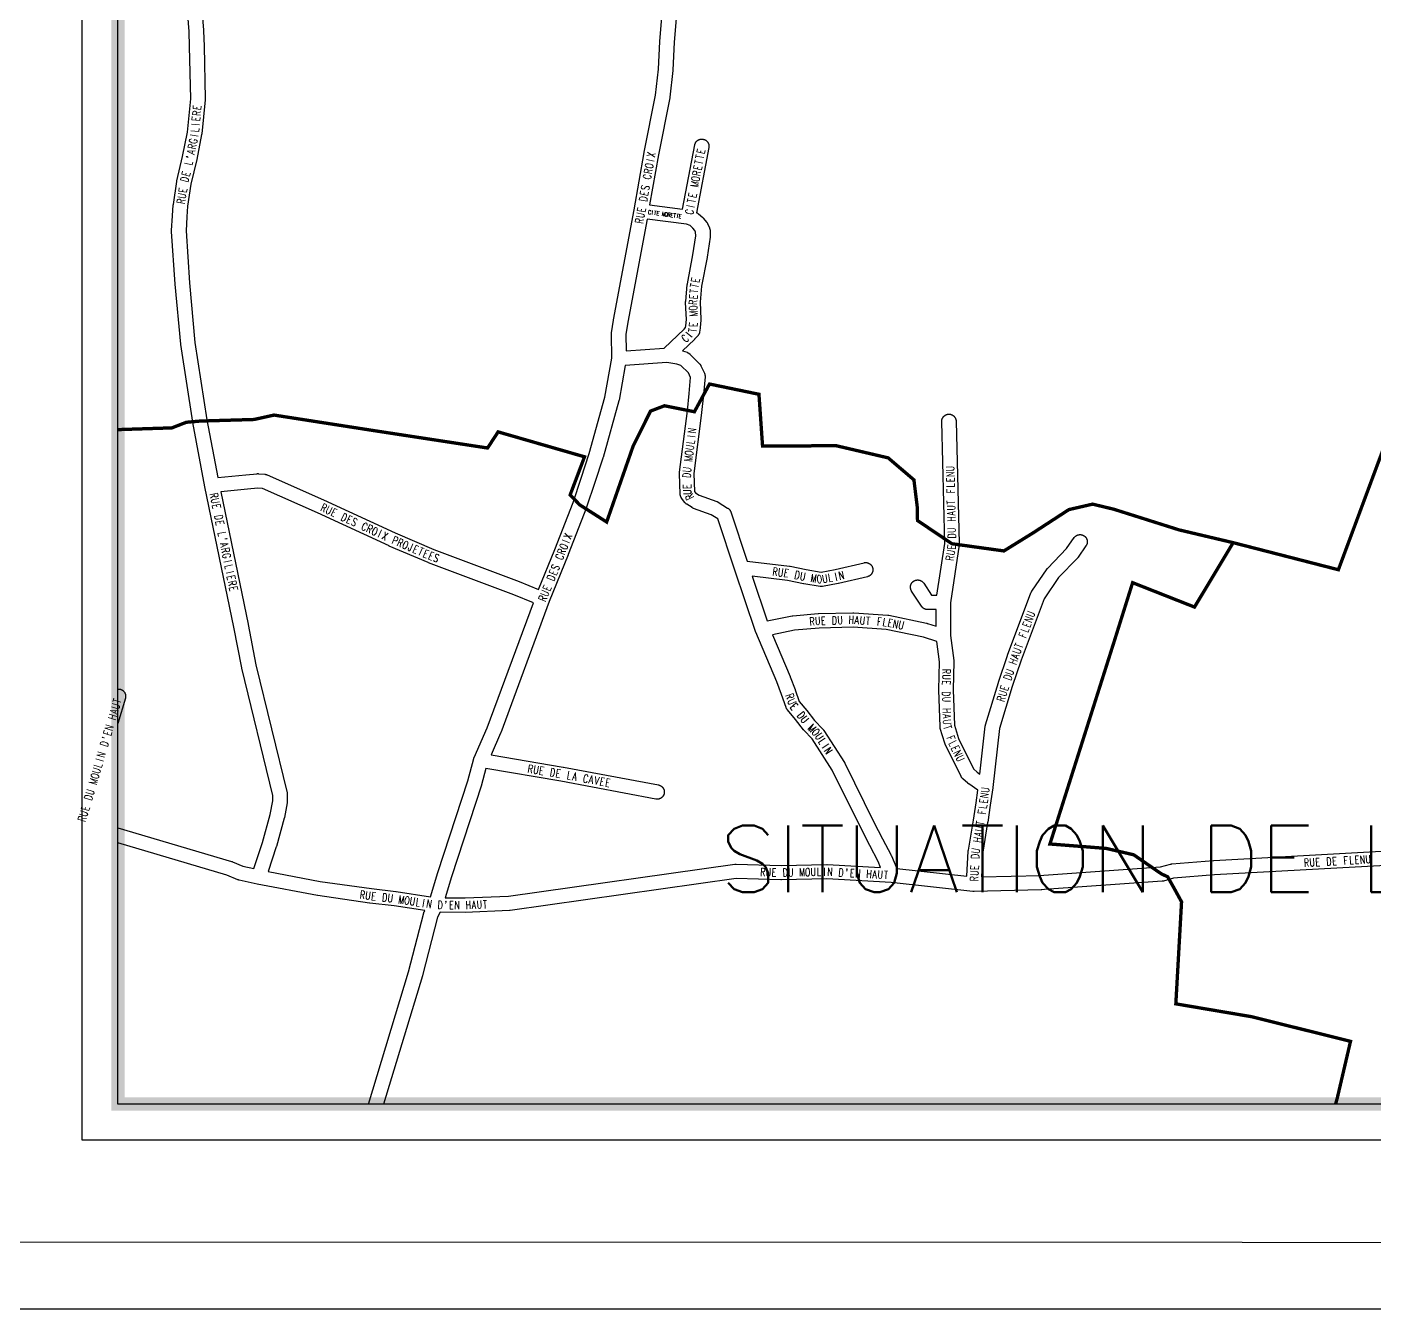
# Model space of a CAD drawing. Header units: millimetres. Extents: x 233857 to 235003, y 252930 to 253232.
# Drawn here: x 234586 to 234687, y 252930 to 253026.1 of the extents above; entities that cross this region are included whole.
import ezdxf
from ezdxf.enums import TextEntityAlignment as Align

# ---------------------------------------------------------------- set-up
doc = ezdxf.new("R2010")
doc.units = ezdxf.units.MM
doc.layers.get('0').update_dxf_attribs({"linetype": 'CONTINUOUS'})
doc.layers.add('1CARTOUCHE', color=7, linetype='CONTINUOUS')
doc.layers.add('IGN', color=253, linetype='CONTINUOUS')
doc.styles.add('BR11', font='ROMANS.shx', dxfattribs={"width": 0.7, "height": 6})
doc.styles.get("Standard").update_dxf_attribs({"font": 'romans.shx', "width": 0.85})

# ---------------------------------------------------------------- blocks, each defined once
blk = doc.blocks.new('*U43')
at = {"color": 0, "style": 'BR11', "width": 0.7}
for s, p in [('D', (117016.9, 125389.2)), ('E', (117021.1, 125389.4)), ('F', (117029.5, 125389.9)), ('L', (117033.7, 125390.1)), ('E', (117037.9, 125390.4)), ('N', (117042.1, 125390.6)), ('U', (117046.3, 125390.8)), ('R', (117000.1, 125388.3)), ('U', (117004.3, 125388.5)), ('E', (117008.5, 125388.7))]:
    blk.add_text(s, height=6, rotation=3.1749, dxfattribs=at).set_placement(p, align=Align.MIDDLE)
blk = doc.blocks.new('*U49')
at = {"color": 0, "style": 'BR11', "width": 0.7}
for s, rotation, p in [('R', 350.4889, (116418.2, 125458.6)), ('U', 350.4889, (116422.4, 125457.9)), ('E', 350.4889, (116426.5, 125457.2)), ('D', 350.4889, (116434.8, 125455.9)), ('E', 350.1495, (116439, 125455.2)), ('L', 349.3064, (116447.2, 125453.7)), ('A', 349.3064, (116451.3, 125452.9)), ('C', 349.3064, (116459.6, 125451.3)), ('A', 349.3064, (116463.7, 125450.6)), ('V', 349.3064, (116467.9, 125449.8)), ('E', 349.3064, (116472, 125449)), ('E', 349.3064, (116476.1, 125448.2))]:
    blk.add_text(s, height=6, rotation=rotation, dxfattribs=at).set_placement(p, align=Align.MIDDLE)
blk = doc.blocks.new('*U76')
at = {"color": 0, "style": 'BR11', "width": 0.7}
for s, p in [('C', (116507.5, 125876.1)), ('I', (116509.6, 125875.9)), ('T', (116511.7, 125875.6)), ('E', (116513.8, 125875.3)), ('M', (116518, 125874.8)), ('O', (116520, 125874.5)), ('R', (116522.1, 125874.2)), ('E', (116524.2, 125873.9)), ('T', (116526.3, 125873.7)), ('T', (116528.4, 125873.4)), ('E', (116530.4, 125873.1))]:
    blk.add_text(s, height=3, rotation=352.5068, dxfattribs=at).set_placement(p, align=Align.MIDDLE)
blk = doc.blocks.new('*U77')
at = {"color": 0, "style": 'BR11', "width": 0.7}
for s, rotation, p in [('E', 79.5853, (116541.9, 125825.2)), ('T', 84.6617, (116540.7, 125816.9)), ('T', 79.5853, (116541.1, 125821.1)), ('R', 84.9984, (116540, 125808.5)), ('E', 84.6617, (116540.4, 125812.7)), ('O', 92.9715, (116540.2, 125804.3)), ('M', 92.9715, (116540.4, 125800.1)), ('I', 50.9214, (116537.1, 125784.4)), ('T', 82.1762, (116539.7, 125787.6)), ('E', 85.3505, (116540.3, 125791.8)), ('C', 43.621, (116534.1, 125781.5))]:
    blk.add_text(s, height=6, rotation=rotation, dxfattribs=at).set_placement(p, align=Align.MIDDLE)
blk = doc.blocks.new('*U78')
at = {"color": 0, "style": 'BR11', "width": 0.7}
for s, p in [('T', (116545.2, 125917.7)), ('E', (116546, 125921.8)), ('E', (116543.6, 125909.5)), ('T', (116544.4, 125913.6)), ('M', (116541.3, 125897.1)), ('O', (116542, 125901.2)), ('R', (116542.8, 125905.3)), ('E', (116539.7, 125888.8)), ('C', (116537.4, 125876.4)), ('I', (116538.1, 125880.6)), ('T', (116538.9, 125884.7))]:
    blk.add_text(s, height=6, rotation=79.2829, dxfattribs=at).set_placement(p, align=Align.MIDDLE)
blk = doc.blocks.new('*U100')
at = {"color": 0, "style": 'BR11', "width": 0.7}
for s, p in [('R', (116180.9, 125663.7)), ('U', (116181.8, 125659.6)), ('E', (116182.7, 125655.5)), ('D', (116184.4, 125647.3)), ('E', (116185.2, 125643.2)), ('L', (116186.9, 125634.9)), ('A', (116188.6, 125626.7)), ('R', (116189.5, 125622.6)), ("'", (116187.8, 125630.8)), ('G', (116190.3, 125618.5)), ('I', (116191.2, 125614.4)), ('L', (116192, 125610.3)), ('I', (116192.9, 125606.1)), ('E', (116193.7, 125602)), ('R', (116194.6, 125597.9)), ('E', (116195.4, 125593.8))]:
    blk.add_text(s, height=6, rotation=281.6906, dxfattribs=at).set_placement(p, align=Align.MIDDLE)
blk = doc.blocks.new('*U101')
at = {"color": 0, "style": 'BR11', "width": 0.7}
for s, rotation, p in [('E', 84.3466, (116167.4, 125946.2)), ('R', 84.3466, (116167.8, 125950.4)), ('E', 84.3466, (116168.2, 125954.6)), ('L', 84.3466, (116166.6, 125937.8)), ('I', 84.3466, (116167, 125942)), ('G', 79.413, (116165.3, 125929.5)), ('I', 82.4322, (116166, 125933.7)), ("'", 78.0204, (116162.8, 125917.2)), ('A', 78.4846, (116163.6, 125921.3)), ('R', 78.9488, (116164.5, 125925.4)), ('L', 77.5562, (116161.8, 125913.1)), ('D', 76.1635, (116158.9, 125900.8)), ('E', 76.6278, (116159.9, 125904.9)), ('U', 81.6469, (116156.8, 125888.4)), ('E', 81.6469, (116157.5, 125892.6)), ('R', 81.6469, (116156.2, 125884.3))]:
    blk.add_text(s, height=6, rotation=rotation, dxfattribs=at).set_placement(p, align=Align.MIDDLE)
blk = doc.blocks.new('*U109')
at = {"color": 0, "style": 'BR11', "width": 0.7}
for s, rotation, p in [('R', 353.1372, (116601.6, 125606.5)), ('U', 353.1372, (116605.8, 125606)), ('E', 349.8698, (116610, 125605.5)), ('D', 348.7817, (116618.2, 125603.9)), ('U', 349.7959, (116622.3, 125603)), ('M', 351.8241, (116630.6, 125601.6)), ('O', 3.3835, (116634.8, 125601)), ('U', 10.0346, (116638.9, 125601.3)), ('L', 10.0346, (116643, 125602)), ('I', 12.756, (116647.2, 125602.7)), ('N', 12.756, (116651.3, 125603.7))]:
    blk.add_text(s, height=6, rotation=rotation, dxfattribs=at).set_placement(p, align=Align.MIDDLE)
blk = doc.blocks.new('*U110')
at = {"color": 0, "style": 'BR11', "width": 0.7}
for s, rotation, p in [('R', 289.2509, (116612.7, 125513.1)), ('U', 295.2018, (116614.1, 125509.1)), ('E', 310.1424, (116615.8, 125505.4)), ('D', 308.8363, (116621.2, 125498.9)), ('U', 308.1833, (116623.8, 125495.7)), ('M', 313.3461, (116629.2, 125489.2)), ('O', 308.469, (116632.1, 125486.2)), ('U', 302.8361, (116634.7, 125482.9)), ('L', 302.8361, (116637, 125479.4)), ('I', 302.8361, (116639.3, 125475.8)), ('N', 302.8361, (116641.5, 125472.3))]:
    blk.add_text(s, height=6, rotation=rotation, dxfattribs=at).set_placement(p, align=Align.MIDDLE)
blk = doc.blocks.new('*U111')
at = {"color": 0, "style": 'BR11', "width": 0.7}
for s, rotation, p in [('I', 82.6766, (116538.8, 125708)), ('N', 82.6766, (116539.3, 125712.2)), ('O', 82.6766, (116537.2, 125695.5)), ('U', 82.6766, (116537.7, 125699.7)), ('L', 82.6766, (116538.3, 125703.8)), ('M', 82.6766, (116536.7, 125691.3)), ('D', 86.2699, (116535.3, 125678.8)), ('U', 82.6766, (116535.6, 125683)), ('E', 92.3297, (116535.7, 125670.4)), ('U', 92.3297, (116535.8, 125666.2)), ('R', 114.9981, (116537.5, 125662.6))]:
    blk.add_text(s, height=6, rotation=rotation, dxfattribs=at).set_placement(p, align=Align.MIDDLE)
blk = doc.blocks.new('*U116')
at = {"color": 0, "style": 'BR11', "width": 0.7}
for s, rotation, p in [('U', 69.5833, (116793.3, 125574.7)), ('E', 69.5833, (116790.4, 125566.8)), ('N', 69.5833, (116791.8, 125570.7)), ('F', 69.5833, (116787.4, 125558.9)), ('L', 69.5833, (116788.9, 125562.9)), ('A', 69.5833, (116781.6, 125543.2)), ('U', 69.5833, (116783, 125547.1)), ('T', 69.5833, (116784.5, 125551)), ('U', 71.5181, (116777.5, 125531.2)), ('H', 70.9018, (116780.2, 125539.2)), ('D', 71.5181, (116776.2, 125527.3)), ('U', 72.9635, (116772.4, 125515.3)), ('E', 72.4616, (116773.6, 125519.3)), ('R', 72.9635, (116771.1, 125511.2))]:
    blk.add_text(s, height=6, rotation=rotation, dxfattribs=at).set_placement(p, align=Align.MIDDLE)
blk = doc.blocks.new('*U117')
at = {"color": 0, "style": 'BR11', "width": 0.7}
for s, rotation, p in [('R', 4.887, (116629.4, 125569.2)), ('U', 2.2765, (116633.6, 125569.6)), ('E', 1.6908, (116637.7, 125569.7)), ('D', 1.6908, (116646.1, 125570)), ('U', 1.6908, (116650.3, 125570.1)), ('H', 357.9515, (116658.7, 125570.4)), ('A', 355.8347, (116662.9, 125570.2)), ('U', 355.8347, (116667.1, 125569.9)), ('T', 355.8347, (116671.3, 125569.6)), ('F', 355.8347, (116679.7, 125569)), ('L', 351.6638, (116683.9, 125568.7)), ('E', 348.1606, (116688, 125568.1)), ('N', 348.1606, (116692.1, 125567.2)), ('U', 348.1606, (116696.2, 125566.4))]:
    blk.add_text(s, height=6, rotation=rotation, dxfattribs=at).set_placement(p, align=Align.MIDDLE)
blk = doc.blocks.new('*U118')
at = {"color": 0, "style": 'BR11', "width": 0.7}
for s, rotation, p in [('E', 268.8446, (116730, 125523.3)), ('R', 268.8446, (116730.1, 125531.7)), ('U', 268.8446, (116730.1, 125527.5)), ('D', 271.8376, (116730, 125514.9)), ('U', 271.8376, (116730.1, 125510.7)), ('H', 271.8376, (116730.4, 125502.3)), ('A', 271.8376, (116730.5, 125498.1)), ('U', 274.9089, (116730.6, 125493.9)), ('T', 287.0062, (116731, 125489.8)), ('F', 291.0201, (116733.4, 125481.7)), ('L', 296.0611, (116735, 125477.8)), ('E', 296.0611, (116736.8, 125474)), ('N', 296.0611, (116738.6, 125470.3)), ('U', 296.0611, (116740.5, 125466.5))]:
    blk.add_text(s, height=6, rotation=rotation, dxfattribs=at).set_placement(p, align=Align.MIDDLE)
blk = doc.blocks.new('*U119')
at = {"color": 0, "style": 'BR11', "width": 0.7}
for s, rotation, p in [('U', 91.4043, (116732.9, 125683.8)), ('N', 91.4043, (116733, 125679.6)), ('E', 91.4043, (116733.1, 125675.4)), ('L', 91.4043, (116733.2, 125671.2)), ('F', 91.4043, (116733.3, 125667)), ('T', 91.4043, (116733.5, 125658.6)), ('U', 91.4043, (116733.6, 125654.4)), ('A', 91.4043, (116733.7, 125650.2)), ('H', 91.4043, (116733.8, 125646)), ('U', 91.4043, (116734, 125637.6)), ('D', 91.4043, (116734.1, 125633.4)), ('E', 85.5825, (116733.9, 125625)), ('R', 81.5568, (116732.7, 125616.7)), ('U', 81.5568, (116733.3, 125620.9))]:
    blk.add_text(s, height=6, rotation=rotation, dxfattribs=at).set_placement(p, align=Align.MIDDLE)
blk = doc.blocks.new('*U120')
at = {"color": 0, "style": 'BR11', "width": 0.7}
for s, rotation, p in [('U', 81.6242, (116759.2, 125442.8)), ('E', 81.6242, (116758, 125434.5)), ('N', 81.6242, (116758.6, 125438.7)), ('F', 81.6818, (116756.8, 125426.2)), ('L', 81.6511, (116757.4, 125430.4)), ('U', 80.4028, (116754.8, 125413.7)), ('T', 81.2427, (116755.5, 125417.9)), ('H', 80.4028, (116753.4, 125405.5)), ('A', 80.4028, (116754.1, 125409.6)), ('D', 86.3335, (116751.7, 125393)), ('U', 80.4028, (116752, 125397.2)), ('U', 87.0843, (116751.1, 125380.4)), ('E', 87.0843, (116751.3, 125384.6)), ('R', 87.0843, (116750.9, 125376.2))]:
    blk.add_text(s, height=6, rotation=rotation, dxfattribs=at).set_placement(p, align=Align.MIDDLE)
blk = doc.blocks.new('*U121')
at = {"color": 0, "style": 'BR11', "width": 0.7}
for s, rotation, p in [('X', 79.4825, (116508.7, 125919.3)), ('R', 79.7215, (116506.5, 125906.9)), ('O', 79.602, (116507.2, 125911)), ('I', 79.4825, (116508, 125915.1)), ('C', 79.841, (116505.7, 125902.7)), ('D', 80.3191, (116502.8, 125886.2)), ('E', 80.1996, (116503.5, 125890.3)), ('S', 80.08, (116504.3, 125894.5)), ('E', 80.5581, (116501.4, 125877.9)), ('R', 79.3506, (116499.9, 125869.6)), ('U', 79.637, (116500.7, 125873.8))]:
    blk.add_text(s, height=6, rotation=rotation, dxfattribs=at).set_placement(p, align=Align.MIDDLE)
blk = doc.blocks.new('*U122')
at = {"color": 0, "style": 'BR11', "width": 0.7}
for s, rotation, p in [('X', 68.5172, (116446.2, 125633.2)), ('O', 68.4515, (116443.1, 125625.4)), ('I', 68.5172, (116444.6, 125629.3)), ('C', 68.3201, (116440, 125617.6)), ('R', 68.3858, (116441.5, 125621.5)), ('E', 68.1229, (116435.3, 125605.9)), ('S', 68.1886, (116436.9, 125609.8)), ('E', 67.9258, (116430.6, 125594.2)), ('D', 68.0572, (116433.7, 125602)), ('R', 67.7944, (116427.4, 125586.4)), ('U', 67.8601, (116429, 125590.3))]:
    blk.add_text(s, height=6, rotation=rotation, dxfattribs=at).set_placement(p, align=Align.MIDDLE)
blk = doc.blocks.new('*U135')
at = {"color": 0, "style": 'BR11', "width": 0.7}
for s, rotation, p in [('R', 358.2715, (116592.4, 125381.2)), ('U', 358.2715, (116596.6, 125381.1)), ('E', 358.2715, (116600.8, 125381)), ('D', 1.1755, (116609.2, 125380.9)), ('U', 1.1755, (116613.4, 125380.9)), ('M', 1.1755, (116621.8, 125381.1)), ('O', 1.1755, (116626, 125381.2)), ('U', 1.1755, (116630.2, 125381.3)), ('L', 1.1755, (116634.4, 125381.4)), ('I', 358.8165, (116638.6, 125381.5)), ('N', 356.8635, (116642.7, 125381.4)), ('D', 356.8635, (116651.1, 125380.9)), ("'", 356.8635, (116655.3, 125380.7)), ('E', 356.8635, (116659.5, 125380.4)), ('N', 356.8635, (116663.7, 125380.2)), ('H', 356.8635, (116672.1, 125379.8)), ('A', 356.8635, (116676.3, 125379.5)), ('U', 356.8635, (116680.5, 125379.3)), ('T', 356.8635, (116684.7, 125379.1))]:
    blk.add_text(s, height=6, rotation=rotation, dxfattribs=at).set_placement(p, align=Align.MIDDLE)
blk = doc.blocks.new('*U136')
at = {"color": 0, "style": 'BR11', "width": 0.7}
for s, rotation, p in [('R', 351.8925, (116292.2, 125364.2)), ('U', 352.7413, (116296.4, 125363.6)), ('E', 353.4549, (116300.6, 125363.1)), ('D', 353.4549, (116308.9, 125362.1)), ('U', 353.201, (116313.1, 125361.7)), ('M', 351.3537, (116321.4, 125360.5)), ('O', 351.3537, (116325.6, 125359.9)), ('U', 351.3537, (116329.7, 125359.3)), ('L', 351.3537, (116333.9, 125358.6)), ('I', 351.3537, (116338, 125358)), ('N', 351.3537, (116342.2, 125357.4)), ('D', 359.3117, (116350.5, 125356.6)), ("'", 359.3117, (116354.7, 125356.5)), ('E', 359.3117, (116358.9, 125356.5)), ('N', 359.3117, (116363.1, 125356.4)), ('H', 2.2052, (116371.5, 125356.5)), ('A', 2.2052, (116375.7, 125356.6)), ('U', 2.2052, (116379.9, 125356.8)), ('T', 2.2052, (116384.1, 125356.9))]:
    blk.add_text(s, height=6, rotation=rotation, dxfattribs=at).set_placement(p, align=Align.MIDDLE)
blk = doc.blocks.new('*U137')
at = {"color": 0, "style": 'BR11', "width": 0.7}
for s, rotation, p in [('U', 73.5125, (116107.1, 125505.6)), ('T', 73.5125, (116108.2, 125509.6)), ('H', 73.5125, (116104.7, 125497.6)), ('A', 73.5125, (116105.9, 125501.6)), ('E', 73.5125, (116101.1, 125485.5)), ('N', 73.5125, (116102.3, 125489.5)), ('D', 73.5125, (116098.7, 125477.4)), ("'", 73.5125, (116099.9, 125481.5)), ('I', 73.5125, (116095.1, 125465.3)), ('N', 73.5125, (116096.3, 125469.4)), ('O', 73.5125, (116091.6, 125453.3)), ('U', 73.5125, (116092.7, 125457.3)), ('L', 73.5125, (116093.9, 125461.3)), ('U', 73.5125, (116088, 125441.2)), ('M', 73.5125, (116090.4, 125449.2)), ('D', 73.4884, (116086.8, 125437.2)), ('R', 73.477, (116082, 125421.1)), ('U', 73.477, (116083.2, 125425.1)), ('E', 73.477, (116084.4, 125429.1))]:
    blk.add_text(s, height=6, rotation=rotation, dxfattribs=at).set_placement(p, align=Align.MIDDLE)
blk = doc.blocks.new('*U162')
at = {"color": 0, "style": 'BR11', "width": 0.7}
for s, rotation, p in [('R', 335.3079, (116263.2, 125654.4)), ('U', 335.3079, (116267, 125652.6)), ('E', 335.3079, (116270.8, 125650.9)), ('D', 335.3079, (116278.5, 125647.3)), ('E', 335.3079, (116282.3, 125645.6)), ('S', 335.3079, (116286.1, 125643.8)), ('C', 335.3079, (116293.7, 125640.3)), ('R', 335.3079, (116297.6, 125638.6)), ('O', 335.3079, (116301.4, 125636.8)), ('I', 335.3079, (116305.2, 125635.1)), ('X', 335.3079, (116309, 125633.3)), ('P', 336.7736, (116316.7, 125629.9)), ('R', 336.7736, (116320.5, 125628.2)), ('O', 336.7736, (116324.4, 125626.5)), ('J', 336.7736, (116328.2, 125624.9)), ('E', 336.7736, (116332.1, 125623.2)), ('T', 336.7736, (116336, 125621.6)), ('E', 336.7995, (116339.8, 125619.9)), ('E', 339.3492, (116343.7, 125618.3)), ('S', 339.3492, (116347.6, 125616.8))]:
    blk.add_text(s, height=6, rotation=rotation, dxfattribs=at).set_placement(p, align=Align.MIDDLE)

msp = doc.modelspace()

# ---------------------------------------------------------------- linework, layer by layer
at = {"layer": '1CARTOUCHE'}
for points in [[(233857.38, 253226.96), (235003.07, 253226.96), (235003.07, 252929.96), (233857.38, 252929.96)], [(234792.81, 253221.41), (233867.08, 253221.41), (233867.08, 252935.16), (234792.81, 252934.96)], [(234590.1, 252942.64), (234783.09, 252942.64), (234783.09, 253204.89), (234590.1, 253204.89)]]:
    msp.add_lwpolyline(points, close=True, dxfattribs=at)
at = {"layer": '1CARTOUCHE', "const_width": 1}
msp.add_lwpolyline([(234592.8, 252945.33), (234780.4, 252945.33), (234780.4, 253202.2), (234592.8, 253202.2)], close=True, dxfattribs=at)
at = {"layer": 'IGN', "linetype": 'Continuous'}
msp.add_lwpolyline([(234592.8, 253202.2), (234780.4, 253202.2), (234780.4, 252945.33), (234592.8, 252945.33), (234592.8, 253202.2)], dxfattribs=at)
msp.add_lwpolyline([(234592.8, 253202.2), (234780.4, 253202.2), (234780.4, 252945.33), (234592.8, 252945.33), (234592.8, 253202.2)], dxfattribs=at)
at = {"layer": 'IGN'}
for points in [[(234592.8, 252966.05), (234601.32, 252963.53), (234601.34, 252963.53), (234601.35, 252963.52), (234601.37, 252963.52), (234601.38, 252963.51), (234602.16, 252963.17), (234602.99, 252962.99), (234603.64, 252964.95), (234604.22, 252967.04), (234604.42, 252968.08), (234604.42, 252968.47), (234602.1, 252978.03), (234602.1, 252978.04), (234602.1, 252978.05), (234601.5, 252981.1), (234599.33, 252991.62), (234599.33, 252991.63), (234598.42, 252996.46), (234598.42, 252996.48), (234597.51, 253002.31), (234597.51, 253002.32), (234597.51, 253002.34), (234597.1, 253006.83), (234597.1, 253006.84), (234596.83, 253010.79), (234596.83, 253010.8), (234596.83, 253010.82), (234596.83, 253010.84), (234596.83, 253010.86), (234596.9, 253011.95), (234596.9, 253011.96), (234596.95, 253012.77), (234596.96, 253012.78), (234596.96, 253012.8), (234596.96, 253012.81), (234597.21, 253014.52), (234597.21, 253014.54), (234597.22, 253014.55), (234597.22, 253014.57), (234597.65, 253016.41), (234598.02, 253018.23), (234598.26, 253020.73), (234598.18, 253024.66), (234598.14, 253025.79), (234597.96, 253027.95)], [(234599.04, 253028.05), (234599.21, 253025.87), (234599.21, 253025.86), (234599.22, 253025.84), (234599.26, 253024.69), (234599.26, 253024.68), (234599.34, 253020.72), (234599.34, 253020.7), (234599.34, 253020.69), (234599.34, 253020.67), (234599.34, 253020.66), (234599.09, 253018.1), (234599.09, 253018.08), (234599.08, 253018.06), (234599.08, 253018.05), (234598.71, 253016.19), (234598.71, 253016.18), (234598.71, 253016.17), (234598.28, 253014.34), (234598.03, 253012.67), (234597.98, 253011.88), (234597.91, 253010.82), (234598.18, 253006.93), (234598.58, 253002.46), (234599.48, 252996.65), (234600.3, 252992.32)], [(234600.3, 252992.32), (234602.4, 252992.53), (234603.23, 252992.61), (234603.24, 252992.62), (234603.26, 252992.62), (234603.28, 252992.62), (234603.3, 252992.62), (234603.31, 252992.62), (234603.33, 252992.61), (234603.82, 252992.57), (234603.84, 252992.57), (234603.85, 252992.57), (234603.87, 252992.56), (234603.89, 252992.56), (234603.9, 252992.56), (234603.92, 252992.55), (234603.94, 252992.55), (234603.96, 252992.54), (234603.97, 252992.53), (234603.99, 252992.53), (234608.22, 252990.65), (234608.22, 252990.65), (234613.59, 252988.18), (234616.48, 252986.94), (234622.88, 252984.53), (234622.9, 252984.52), (234624.35, 252983.93), (234625.56, 252986.94), (234626.93, 252990.46), (234627.54, 252992.29), (234628.14, 252994.12), (234629.32, 252998.35), (234629.84, 253001.29), (234629.81, 253003.08), (234629.81, 253003.1), (234629.81, 253003.11), (234629.81, 253003.13), (234629.81, 253003.15), (234629.82, 253003.17), (234629.96, 253004.13), (234629.96, 253004.14), (234629.96, 253004.15), (234631.51, 253012.41), (234632.27, 253016.71), (234632.27, 253016.73), (234633.12, 253021), (234633.34, 253022.95), (234633.44, 253025.03), (234633.44, 253025.05), (234633.6, 253027.12)], [(234634.68, 253027.06), (234634.51, 253024.97), (234634.42, 253022.88), (234634.41, 253022.86), (234634.41, 253022.85), (234634.19, 253020.85), (234634.19, 253020.84), (234634.19, 253020.82), (234634.18, 253020.81), (234633.33, 253016.52), (234632.67, 253012.77), (234635.14, 253012.45), (234636.05, 253017.27), (234636.05, 253017.29), (234636.06, 253017.31), (234636.06, 253017.32), (234636.07, 253017.34), (234636.08, 253017.36), (234636.08, 253017.38), (234636.09, 253017.39), (234636.1, 253017.41), (234636.11, 253017.43), (234636.11, 253017.44), (234636.12, 253017.46), (234636.13, 253017.47), (234636.14, 253017.49), (234636.16, 253017.5), (234636.17, 253017.52), (234636.18, 253017.53), (234636.19, 253017.55), (234636.21, 253017.56), (234636.22, 253017.57), (234636.23, 253017.58), (234636.25, 253017.6), (234636.26, 253017.61), (234636.28, 253017.62), (234636.29, 253017.63), (234636.31, 253017.64), (234636.32, 253017.65), (234636.34, 253017.65), (234636.36, 253017.66), (234636.37, 253017.67), (234636.39, 253017.68), (234636.41, 253017.68), (234636.43, 253017.69), (234636.44, 253017.69), (234636.46, 253017.7), (234636.48, 253017.7), (234636.5, 253017.7), (234636.52, 253017.71), (234636.53, 253017.71), (234636.55, 253017.71), (234636.57, 253017.71), (234636.59, 253017.71), (234636.61, 253017.71), (234636.63, 253017.71), (234636.64, 253017.71), (234636.66, 253017.7), (234636.68, 253017.7), (234636.7, 253017.7), (234636.72, 253017.69), (234636.74, 253017.69), (234636.75, 253017.68), (234636.77, 253017.68), (234636.79, 253017.67), (234636.8, 253017.66), (234636.82, 253017.65), (234636.84, 253017.65), (234636.85, 253017.64), (234636.87, 253017.63), (234636.88, 253017.62), (234636.9, 253017.61), (234636.91, 253017.6), (234636.93, 253017.58), (234636.94, 253017.57), (234636.96, 253017.56), (234636.97, 253017.55), (234636.98, 253017.53), (234636.99, 253017.52), (234637.01, 253017.5), (234637.02, 253017.49), (234637.03, 253017.47), (234637.04, 253017.46), (234637.05, 253017.44), (234637.06, 253017.43), (234637.06, 253017.41), (234637.07, 253017.39), (234637.08, 253017.38), (234637.09, 253017.36), (234637.09, 253017.34), (234637.1, 253017.33), (234637.1, 253017.31), (234637.11, 253017.29), (234637.11, 253017.27), (234637.11, 253017.25), (234637.12, 253017.24), (234637.12, 253017.22), (234637.12, 253017.2), (234637.12, 253017.18), (234637.12, 253017.16), (234637.12, 253017.14), (234637.12, 253017.13), (234637.12, 253017.11), (234637.11, 253017.09), (234637.11, 253017.07), (234636.19, 253012.19), (234636.2, 253012.18), (234636.22, 253012.18), (234636.23, 253012.17), (234636.25, 253012.16), (234636.26, 253012.15), (234636.28, 253012.14), (234636.29, 253012.13), (234636.3, 253012.12), (234636.32, 253012.11), (234636.33, 253012.1), (234636.65, 253011.83), (234636.66, 253011.82), (234636.68, 253011.81), (234636.69, 253011.8), (234636.7, 253011.78), (234636.71, 253011.77), (234636.72, 253011.76), (234636.94, 253011.49), (234636.95, 253011.48), (234636.96, 253011.46), (234636.97, 253011.45), (234636.98, 253011.43), (234636.99, 253011.41), (234637, 253011.4), (234637.01, 253011.38), (234637.02, 253011.37), (234637.15, 253011.06), (234637.16, 253011.04), (234637.17, 253011.02), (234637.17, 253011.01), (234637.18, 253010.99), (234637.18, 253010.97), (234637.19, 253010.95), (234637.19, 253010.94), (234637.19, 253010.92), (234637.2, 253010.9), (234637.2, 253010.88), (234637.2, 253010.86), (234637.21, 253010.45), (234637.22, 253010.44), (234637.22, 253010.42), (234637.21, 253010.4), (234637.21, 253010.38), (234637.21, 253010.37), (234637.21, 253010.35), (234636.98, 253008.86), (234636.98, 253008.85), (234636.98, 253008.84), (234636.57, 253006.67), (234636.45, 253005.47), (234636.52, 253004.2), (234636.52, 253004.19), (234636.52, 253004.17), (234636.52, 253004.15), (234636.52, 253004.14), (234636.52, 253004.12), (234636.47, 253003.58), (234636.47, 253003.56), (234636.46, 253003.55), (234636.46, 253003.54), (234636.41, 253003.23), (234636.41, 253003.21), (234636.4, 253003.2), (234636.4, 253003.18), (234636.4, 253003.16), (234636.39, 253003.14), (234636.38, 253003.13), (234636.38, 253003.11), (234636.37, 253003.09), (234636.36, 253003.08), (234636.35, 253003.06), (234636.34, 253003.04), (234636.33, 253003.03), (234636.32, 253003.01), (234636.31, 253003), (234636.3, 253002.98), (234636.29, 253002.97), (234636.28, 253002.95), (234636.06, 253002.72), (234636.04, 253002.7), (234636.03, 253002.69), (234635.13, 253001.83), (234635.48, 253001.72), (234635.49, 253001.71), (234635.51, 253001.71), (234635.53, 253001.7), (234635.54, 253001.69), (234635.56, 253001.68), (234635.58, 253001.67), (234635.59, 253001.66), (234635.61, 253001.65), (234635.62, 253001.64), (234635.64, 253001.63), (234635.65, 253001.62), (234635.67, 253001.61), (234635.68, 253001.6), (234635.69, 253001.58), (234636.42, 253000.86), (234636.43, 253000.85), (234636.44, 253000.83), (234636.45, 253000.82), (234636.46, 253000.81), (234636.47, 253000.79), (234636.48, 253000.78), (234636.49, 253000.77), (234636.5, 253000.75), (234636.51, 253000.74), (234636.52, 253000.72), (234636.52, 253000.71), (234636.78, 253000.15), (234636.78, 253000.14), (234636.79, 253000.12), (234636.8, 253000.1), (234636.8, 253000.09), (234636.81, 253000.07), (234636.81, 253000.05), (234636.82, 253000.04), (234636.82, 253000.02), (234636.82, 253000), (234636.82, 252999.99), (234636.83, 252999.97), (234636.83, 252999.95), (234636.83, 252999.93), (234636.83, 252999.92), (234636.83, 252999.9), (234636.83, 252999.88), (234636.71, 252998.55), (234636.71, 252998.54), (234636.57, 252997.2), (234636.57, 252997.19), (234635.98, 252992.63), (234636.04, 252991.28), (234636.11, 252991.18), (234636.38, 252991.01), (234637.7, 252990.54), (234637.71, 252990.53), (234637.73, 252990.53), (234637.75, 252990.52), (234637.76, 252990.51), (234637.77, 252990.51), (234637.79, 252990.5), (234637.8, 252990.49), (234638.52, 252990.04), (234638.54, 252990.03), (234638.55, 252990.02), (234638.57, 252990.01), (234638.58, 252990), (234638.6, 252989.99), (234638.61, 252989.98), (234638.62, 252989.97), (234638.63, 252989.95), (234638.65, 252989.94), (234638.66, 252989.93), (234638.67, 252989.91), (234638.68, 252989.9), (234638.69, 252989.88), (234638.7, 252989.87), (234638.71, 252989.85), (234638.72, 252989.84), (234638.72, 252989.82), (234638.73, 252989.8), (234638.74, 252989.79), (234638.75, 252989.77), (234638.75, 252989.75), (234639.98, 252986.06), (234643.17, 252985.68), (234643.19, 252985.67), (234643.2, 252985.67), (234643.22, 252985.67), (234644.42, 252985.42), (234645.54, 252985.24), (234646.59, 252985.43), (234648.75, 252985.94), (234648.77, 252985.94), (234648.79, 252985.95), (234648.8, 252985.95), (234648.82, 252985.95), (234648.84, 252985.95), (234648.86, 252985.95), (234648.88, 252985.95), (234648.9, 252985.95), (234648.91, 252985.95), (234648.93, 252985.95), (234648.95, 252985.95), (234648.97, 252985.95), (234648.99, 252985.94), (234649, 252985.94), (234649.02, 252985.93), (234649.04, 252985.93), (234649.06, 252985.92), (234649.07, 252985.91), (234649.09, 252985.91), (234649.11, 252985.9), (234649.12, 252985.89), (234649.14, 252985.88), (234649.16, 252985.87), (234649.17, 252985.86), (234649.19, 252985.85), (234649.2, 252985.84), (234649.22, 252985.83), (234649.23, 252985.82), (234649.24, 252985.81), (234649.26, 252985.79), (234649.27, 252985.78), (234649.28, 252985.77), (234649.29, 252985.75), (234649.31, 252985.74), (234649.32, 252985.72), (234649.33, 252985.71), (234649.34, 252985.69), (234649.35, 252985.67), (234649.35, 252985.66), (234649.36, 252985.64), (234649.37, 252985.63), (234649.38, 252985.61), (234649.38, 252985.59), (234649.39, 252985.57), (234649.39, 252985.56), (234649.4, 252985.54), (234649.4, 252985.52), (234649.41, 252985.5), (234649.41, 252985.48), (234649.41, 252985.47), (234649.41, 252985.45), (234649.41, 252985.43), (234649.41, 252985.41), (234649.41, 252985.39), (234649.41, 252985.37), (234649.41, 252985.35), (234649.41, 252985.34), (234649.4, 252985.32), (234649.4, 252985.3), (234649.4, 252985.28), (234649.39, 252985.26), (234649.39, 252985.25), (234649.38, 252985.23), (234649.37, 252985.21), (234649.37, 252985.2), (234649.36, 252985.18), (234649.35, 252985.16), (234649.34, 252985.15), (234649.33, 252985.13), (234649.32, 252985.11), (234649.31, 252985.1), (234649.3, 252985.08), (234649.29, 252985.07), (234649.28, 252985.06), (234649.27, 252985.04), (234649.25, 252985.03), (234649.24, 252985.02), (234649.23, 252985), (234649.21, 252984.99), (234649.2, 252984.98), (234649.18, 252984.97), (234649.17, 252984.96), (234649.15, 252984.95), (234649.13, 252984.94), (234649.12, 252984.93), (234649.1, 252984.92), (234649.08, 252984.92), (234649.07, 252984.91), (234649.05, 252984.9), (234649.03, 252984.9), (234649.02, 252984.89), (234649, 252984.89), (234646.83, 252984.37), (234646.81, 252984.37), (234646.8, 252984.37), (234645.64, 252984.16), (234645.63, 252984.16), (234645.61, 252984.16), (234645.59, 252984.16), (234645.57, 252984.16), (234645.56, 252984.16), (234645.54, 252984.16), (234645.52, 252984.16), (234645.5, 252984.16), (234645.48, 252984.16), (234645.47, 252984.16), (234644.24, 252984.35), (234644.23, 252984.35), (234644.21, 252984.36), (234643.02, 252984.61), (234640.36, 252984.93), (234641.48, 252981.57), (234643.35, 252981.95), (234643.36, 252981.95), (234643.38, 252981.95), (234643.39, 252981.95), (234643.41, 252981.95), (234645.3, 252982.12), (234645.32, 252982.12), (234645.33, 252982.12), (234647.92, 252982.19), (234647.94, 252982.19), (234647.96, 252982.19), (234647.98, 252982.19), (234650.53, 252982.01), (234650.55, 252982.01), (234650.57, 252982), (234650.59, 252982), (234650.6, 252982), (234653.44, 252981.4), (234653.46, 252981.4), (234653.48, 252981.39), (234653.5, 252981.39), (234654.15, 252981.18), (234654.15, 252982.43), (234653.5, 252982.43), (234653.48, 252982.43), (234653.46, 252982.43), (234653.45, 252982.43), (234653.43, 252982.44), (234653.41, 252982.44), (234653.39, 252982.44), (234653.37, 252982.45), (234653.36, 252982.45), (234653.34, 252982.46), (234653.32, 252982.46), (234653.3, 252982.47), (234653.29, 252982.48), (234653.27, 252982.48), (234653.25, 252982.49), (234653.24, 252982.5), (234653.22, 252982.51), (234653.21, 252982.52), (234653.19, 252982.53), (234653.18, 252982.54), (234653.16, 252982.55), (234653.15, 252982.57), (234653.13, 252982.58), (234653.12, 252982.59), (234653.11, 252982.61), (234653.1, 252982.62), (234653.08, 252982.63), (234653.07, 252982.65), (234653.06, 252982.66), (234653.05, 252982.68), (234652.32, 252983.81), (234652.31, 252983.83), (234652.3, 252983.85), (234652.29, 252983.86), (234652.28, 252983.88), (234652.27, 252983.9), (234652.27, 252983.91), (234652.26, 252983.93), (234652.26, 252983.95), (234652.25, 252983.97), (234652.25, 252983.98), (234652.24, 252984), (234652.24, 252984.02), (234652.24, 252984.04), (234652.23, 252984.06), (234652.23, 252984.07), (234652.23, 252984.09), (234652.23, 252984.11), (234652.23, 252984.13), (234652.23, 252984.15), (234652.23, 252984.17), (234652.24, 252984.18), (234652.24, 252984.2), (234652.24, 252984.22), (234652.25, 252984.24), (234652.25, 252984.26), (234652.26, 252984.27), (234652.26, 252984.29), (234652.27, 252984.31), (234652.28, 252984.33), (234652.29, 252984.34), (234652.29, 252984.36), (234652.3, 252984.38), (234652.31, 252984.39), (234652.32, 252984.41), (234652.33, 252984.42), (234652.34, 252984.44), (234652.36, 252984.45), (234652.37, 252984.47), (234652.38, 252984.48), (234652.39, 252984.49), (234652.41, 252984.5), (234652.42, 252984.52), (234652.43, 252984.53), (234652.45, 252984.54), (234652.46, 252984.55), (234652.48, 252984.56), (234652.49, 252984.57), (234652.51, 252984.58), (234652.53, 252984.59), (234652.54, 252984.6), (234652.56, 252984.6), (234652.58, 252984.61), (234652.59, 252984.62), (234652.61, 252984.62), (234652.63, 252984.63), (234652.65, 252984.63), (234652.67, 252984.64), (234652.68, 252984.64), (234652.7, 252984.64), (234652.72, 252984.64), (234652.74, 252984.65), (234652.76, 252984.65), (234652.78, 252984.65), (234652.79, 252984.65), (234652.81, 252984.65), (234652.83, 252984.64), (234652.85, 252984.64), (234652.87, 252984.64), (234652.89, 252984.64), (234652.9, 252984.63), (234652.92, 252984.63), (234652.94, 252984.62), (234652.96, 252984.61), (234652.97, 252984.61), (234652.99, 252984.6), (234653.01, 252984.59), (234653.02, 252984.58), (234653.04, 252984.58), (234653.06, 252984.57), (234653.07, 252984.56), (234653.09, 252984.55), (234653.1, 252984.54), (234653.12, 252984.52), (234653.13, 252984.51), (234653.14, 252984.5), (234653.16, 252984.49), (234653.17, 252984.47), (234653.18, 252984.46), (234653.19, 252984.45), (234653.2, 252984.43), (234653.21, 252984.42), (234653.23, 252984.4), (234653.8, 252983.51), (234654.22, 252983.5), (234654.8, 252987.39), (234654.58, 252996.53), (234654.58, 252996.54), (234654.58, 252996.56), (234654.58, 252996.58), (234654.58, 252996.6), (234654.58, 252996.62), (234654.59, 252996.64), (234654.59, 252996.65), (234654.59, 252996.67), (234654.6, 252996.69), (234654.6, 252996.71), (234654.61, 252996.72), (234654.62, 252996.74), (234654.62, 252996.76), (234654.63, 252996.78), (234654.64, 252996.79), (234654.65, 252996.81), (234654.66, 252996.82), (234654.67, 252996.84), (234654.68, 252996.85), (234654.69, 252996.87), (234654.7, 252996.88), (234654.71, 252996.9), (234654.73, 252996.91), (234654.74, 252996.92), (234654.75, 252996.94), (234654.77, 252996.95), (234654.78, 252996.96), (234654.8, 252996.97), (234654.81, 252996.98), (234654.83, 252996.99), (234654.84, 252997), (234654.86, 252997.01), (234654.87, 252997.02), (234654.89, 252997.03), (234654.91, 252997.04), (234654.92, 252997.04), (234654.94, 252997.05), (234654.96, 252997.05), (234654.98, 252997.06), (234654.99, 252997.06), (234655.01, 252997.07), (234655.03, 252997.07), (234655.05, 252997.07), (234655.07, 252997.08), (234655.09, 252997.08), (234655.1, 252997.08), (234655.12, 252997.08), (234655.14, 252997.08), (234655.16, 252997.08), (234655.18, 252997.08), (234655.2, 252997.07), (234655.21, 252997.07), (234655.23, 252997.07), (234655.25, 252997.06), (234655.27, 252997.06), (234655.29, 252997.05), (234655.3, 252997.05), (234655.32, 252997.04), (234655.34, 252997.03), (234655.35, 252997.02), (234655.37, 252997.02), (234655.39, 252997.01), (234655.4, 252997), (234655.42, 252996.99), (234655.43, 252996.98), (234655.45, 252996.97), (234655.46, 252996.95), (234655.48, 252996.94), (234655.49, 252996.93), (234655.5, 252996.92), (234655.52, 252996.9), (234655.53, 252996.89), (234655.54, 252996.88), (234655.55, 252996.86), (234655.56, 252996.85), (234655.57, 252996.83), (234655.58, 252996.81), (234655.59, 252996.8), (234655.6, 252996.78), (234655.61, 252996.77), (234655.62, 252996.75), (234655.62, 252996.73), (234655.63, 252996.71), (234655.63, 252996.7), (234655.64, 252996.68), (234655.64, 252996.66), (234655.65, 252996.64), (234655.65, 252996.63), (234655.65, 252996.61), (234655.66, 252996.59), (234655.66, 252996.57), (234655.66, 252996.55), (234655.88, 252987.37), (234655.88, 252987.36), (234655.88, 252987.34), (234655.88, 252987.33), (234655.88, 252987.31), (234655.88, 252987.3), (234655.88, 252987.28), (234655.23, 252982.92), (234655.23, 252980.48), (234655.48, 252978.6), (234655.48, 252978.58), (234655.48, 252978.57), (234655.48, 252978.55), (234655.48, 252978.53), (234655.48, 252978.52), (234655.44, 252976.4), (234655.53, 252973.76), (234655.83, 252972.76), (234656.95, 252970.47), (234657.23, 252970.22), (234657.44, 252970.08), (234657.84, 252973.68), (234657.84, 252973.7), (234657.85, 252973.71), (234657.85, 252973.73), (234657.85, 252973.74), (234657.86, 252973.76), (234657.86, 252973.78), (234658.84, 252976.96), (234658.84, 252976.97), (234659.51, 252978.98), (234659.52, 252978.99), (234661.26, 252983.68), (234661.27, 252983.7), (234661.28, 252983.71), (234661.28, 252983.73), (234661.29, 252983.74), (234661.3, 252983.76), (234661.31, 252983.77), (234661.31, 252983.78), (234661.32, 252983.8), (234662.47, 252985.47), (234662.48, 252985.48), (234662.49, 252985.5), (234662.5, 252985.51), (234662.51, 252985.53), (234662.53, 252985.54), (234663.94, 252987), (234664.51, 252987.82), (234664.52, 252987.83), (234664.53, 252987.85), (234664.54, 252987.86), (234664.55, 252987.87), (234664.56, 252987.89), (234664.58, 252987.9), (234664.59, 252987.91), (234664.61, 252987.92), (234664.62, 252987.94), (234664.63, 252987.95), (234664.65, 252987.96), (234664.67, 252987.97), (234664.68, 252987.98), (234664.7, 252987.99), (234664.71, 252987.99), (234664.73, 252988), (234664.75, 252988.01), (234664.76, 252988.02), (234664.78, 252988.02), (234664.8, 252988.03), (234664.82, 252988.03), (234664.84, 252988.04), (234664.85, 252988.04), (234664.87, 252988.04), (234664.89, 252988.05), (234664.91, 252988.05), (234664.93, 252988.05), (234664.94, 252988.05), (234664.96, 252988.05), (234664.98, 252988.05), (234665, 252988.05), (234665.02, 252988.04), (234665.04, 252988.04), (234665.06, 252988.04), (234665.07, 252988.03), (234665.09, 252988.03), (234665.11, 252988.02), (234665.13, 252988.02), (234665.14, 252988.01), (234665.16, 252988.01), (234665.18, 252988), (234665.19, 252987.99), (234665.21, 252987.98), (234665.23, 252987.97), (234665.24, 252987.96), (234665.26, 252987.95), (234665.27, 252987.94), (234665.29, 252987.93), (234665.3, 252987.92), (234665.31, 252987.91), (234665.33, 252987.89), (234665.34, 252987.88), (234665.35, 252987.87), (234665.37, 252987.85), (234665.38, 252987.84), (234665.39, 252987.82), (234665.4, 252987.81), (234665.41, 252987.79), (234665.42, 252987.78), (234665.43, 252987.76), (234665.44, 252987.75), (234665.44, 252987.73), (234665.45, 252987.71), (234665.46, 252987.69), (234665.46, 252987.68), (234665.47, 252987.66), (234665.47, 252987.64), (234665.48, 252987.62), (234665.48, 252987.61), (234665.48, 252987.59), (234665.49, 252987.57), (234665.49, 252987.55), (234665.49, 252987.53), (234665.49, 252987.51), (234665.49, 252987.5), (234665.49, 252987.48), (234665.49, 252987.46), (234665.49, 252987.44), (234665.48, 252987.42), (234665.48, 252987.4), (234665.48, 252987.39), (234665.47, 252987.37), (234665.47, 252987.35), (234665.46, 252987.33), (234665.45, 252987.32), (234665.45, 252987.3), (234665.44, 252987.28), (234665.43, 252987.26), (234665.42, 252987.25), (234665.41, 252987.23), (234665.4, 252987.22), (234665.39, 252987.2), (234664.8, 252986.35), (234664.79, 252986.33), (234664.78, 252986.32), (234664.77, 252986.3), (234664.76, 252986.29), (234664.75, 252986.28), (234663.33, 252984.82), (234662.25, 252983.24), (234660.53, 252978.63), (234659.87, 252976.64), (234658.91, 252973.51), (234658.41, 252969.08), (234658.41, 252969.06), (234658.22, 252967.76), (234658.03, 252966.47), (234658.02, 252966.45), (234657.65, 252964.23), (234657.55, 252962.37), (234662, 252962.48), (234662.22, 252962.5), (234662.22, 252962.5), (234670.97, 252963.12), (234671.73, 252963.32), (234671.75, 252963.33), (234671.76, 252963.33), (234671.78, 252963.33), (234671.8, 252963.34), (234671.81, 252963.34), (234671.83, 252963.34), (234674.96, 252963.59), (234674.97, 252963.6), (234695.62, 252964.74)], [(234592.8, 252976.46), (234592.81, 252976.46), (234592.83, 252976.46), (234592.85, 252976.46), (234592.87, 252976.46), (234592.89, 252976.46), (234592.9, 252976.46), (234592.92, 252976.46), (234592.94, 252976.45), (234592.96, 252976.45), (234592.98, 252976.44), (234592.99, 252976.44), (234593.01, 252976.43), (234593.03, 252976.43), (234593.05, 252976.42), (234593.06, 252976.41), (234593.08, 252976.41), (234593.1, 252976.4), (234593.11, 252976.39), (234593.13, 252976.38), (234593.14, 252976.37), (234593.16, 252976.36), (234593.17, 252976.35), (234593.19, 252976.34), (234593.2, 252976.32), (234593.22, 252976.31), (234593.23, 252976.3), (234593.24, 252976.28), (234593.25, 252976.27), (234593.26, 252976.26), (234593.28, 252976.24), (234593.29, 252976.23), (234593.3, 252976.21), (234593.31, 252976.2), (234593.32, 252976.18), (234593.32, 252976.16), (234593.33, 252976.15), (234593.34, 252976.13), (234593.35, 252976.11), (234593.35, 252976.09), (234593.36, 252976.08), (234593.36, 252976.06), (234593.37, 252976.04), (234593.37, 252976.02), (234593.37, 252976.01), (234593.38, 252975.99), (234593.38, 252975.97), (234593.38, 252975.95), (234593.38, 252975.93), (234593.38, 252975.91), (234593.38, 252975.9), (234593.38, 252975.88), (234593.38, 252975.86), (234593.37, 252975.84), (234593.37, 252975.82), (234593.37, 252975.8), (234593.36, 252975.79), (234593.36, 252975.77), (234592.8, 252973.87)], [(234611.58, 252945.33), (234614.6, 252955.26), (234615.74, 252959.67), (234615.74, 252959.68), (234615.75, 252959.7), (234615.75, 252959.72), (234615.76, 252959.73), (234615.77, 252959.75), (234615.78, 252959.77), (234615.82, 252959.85), (234613.52, 252960.2), (234611.68, 252960.41), (234611.67, 252960.41), (234607.79, 252960.97), (234607.78, 252960.97), (234607.77, 252960.97), (234603.25, 252961.83), (234603.24, 252961.83), (234601.88, 252962.13), (234601.86, 252962.13), (234601.85, 252962.14), (234601.83, 252962.14), (234601.81, 252962.15), (234601.8, 252962.15), (234601.78, 252962.16), (234600.98, 252962.5), (234592.8, 252964.93)], [(234695.67, 252963.66), (234675.04, 252962.52), (234671.96, 252962.27), (234671.2, 252962.06), (234671.18, 252962.06), (234671.16, 252962.06), (234671.15, 252962.05), (234671.13, 252962.05), (234671.11, 252962.05), (234671.1, 252962.05), (234662.29, 252961.42), (234662.07, 252961.41), (234662.06, 252961.41), (234662.04, 252961.41), (234657, 252961.28), (234656.98, 252961.28), (234656.96, 252961.28), (234656.94, 252961.28), (234656.92, 252961.28), (234650.78, 252961.96), (234645.95, 252962.22), (234642.55, 252962.15), (234642.53, 252962.15), (234642.52, 252962.15), (234639.17, 252962.25), (234622.22, 252959.84), (234622.2, 252959.84), (234622.18, 252959.84), (234622.16, 252959.84), (234618.85, 252959.71), (234618.84, 252959.71), (234618.83, 252959.71), (234616.96, 252959.73), (234616.77, 252959.34), (234615.64, 252954.97), (234615.64, 252954.96), (234615.64, 252954.95), (234612.71, 252945.33)]]:
    msp.add_lwpolyline(points, dxfattribs=at)
at = {"layer": 'IGN', "const_width": 0.25}
for points in [[(234592.8, 252995.92), (234593.14, 252995.93), (234596.85, 252996.05), (234597.93, 252996.47), (234598.95, 252996.56), (234603.01, 252996.68), (234604.51, 252997.01), (234612.22, 252995.81), (234620.52, 252994.54), (234621.31, 252995.75), (234627.79, 252993.88), (234626.71, 252991.02), (234627.44, 252990.27), (234629.45, 252988.99), (234631.43, 252994.67), (234632.74, 252997.31), (234633.79, 252997.71), (234636.03, 252997.26), (234637.16, 252999.34), (234640.87, 252998.57), (234641.14, 252994.69), (234646.67, 252994.71), (234650.56, 252993.8), (234652.49, 252992.15), (234652.74, 252990.12), (234652.76, 252989.1), (234655.34, 252987.36), (234659.24, 252986.82), (234661.42, 252988.17), (234664.11, 252989.92), (234665.89, 252990.33), (234667.47, 252989.95), (234668.99, 252989.47), (234672.37, 252988.4), (234676.43, 252987.44), (234684.32, 252985.41), (234694.97, 253014.08)], [(234694.97, 253014.08), (234684.32, 252985.41), (234676.43, 252987.44), (234673.53, 252982.61), (234668.89, 252984.44), (234667.51, 252980.04), (234662.69, 252964.84), (234666.9, 252964.51), (234668.97, 252964.03), (234671.06, 252962.59), (234671.52, 252962.38), (234672.09, 252961.36), (234672.56, 252960.5), (234672.37, 252957.12), (234672.13, 252952.85), (234677.79, 252951.89), (234685.23, 252950.04), (234684.24, 252945.8), (234684.11, 252945.33)], [(234684.11, 252945.33), (234684.24, 252945.8), (234685.23, 252950.04), (234677.79, 252951.89), (234672.13, 252952.85), (234672.37, 252957.12), (234672.56, 252960.5), (234672.09, 252961.36), (234671.52, 252962.38), (234671.06, 252962.59), (234668.97, 252964.03), (234666.9, 252964.51), (234662.69, 252964.84), (234667.51, 252980.04), (234668.89, 252984.44), (234673.53, 252982.61), (234676.43, 252987.44), (234672.37, 252988.4), (234668.99, 252989.47), (234667.47, 252989.95), (234665.89, 252990.33), (234664.11, 252989.92), (234661.42, 252988.17), (234659.24, 252986.82), (234655.34, 252987.36), (234652.76, 252989.1), (234652.74, 252990.12), (234652.49, 252992.15), (234650.56, 252993.8), (234646.67, 252994.71), (234641.14, 252994.69), (234640.87, 252998.57), (234637.16, 252999.34), (234636.03, 252997.26), (234633.79, 252997.71), (234632.74, 252997.31), (234631.43, 252994.67), (234629.45, 252988.99), (234627.44, 252990.27), (234626.71, 252991.02), (234627.79, 252993.88), (234621.31, 252995.75), (234620.52, 252994.54), (234612.22, 252995.81), (234604.51, 252997.01), (234603.01, 252996.68), (234598.95, 252996.56), (234597.93, 252996.47), (234596.85, 252996.05), (234593.14, 252995.93), (234592.8, 252995.92)]]:
    msp.add_lwpolyline(points, dxfattribs=at)
at = {"layer": 'IGN'}
for points in [[(234635.44, 253011.32), (234632.48, 253011.71), (234631.03, 253003.97), (234630.89, 253003.05), (234630.91, 253001.82), (234633.77, 253002.02), (234635.27, 253003.46), (234635.37, 253003.57), (234635.39, 253003.7), (234635.44, 253004.18), (234635.37, 253005.45), (234635.37, 253005.47), (234635.37, 253005.49), (234635.37, 253005.5), (234635.37, 253005.52), (234635.38, 253005.53), (234635.49, 253006.8), (234635.5, 253006.81), (234635.5, 253006.83), (234635.5, 253006.85), (234635.91, 253009.03), (234636.13, 253010.46), (234636.12, 253010.72), (234636.06, 253010.86), (234635.91, 253011.04), (234635.7, 253011.22)], [(234633.97, 253000.96), (234630.84, 253000.73), (234630.38, 252998.13), (234630.37, 252998.12), (234630.37, 252998.1), (234630.36, 252998.08), (234629.18, 252993.82), (234629.17, 252993.81), (234629.17, 252993.79), (234628.56, 252991.95), (234628.56, 252991.95), (234627.95, 252990.11), (234627.95, 252990.09), (234627.94, 252990.08), (234626.56, 252986.55), (234626.56, 252986.54), (234625.15, 252983.03), (234621.51, 252973.17), (234621.5, 252973.15), (234621.49, 252973.14), (234620.78, 252971.52), (234626.2, 252970.61), (234626.21, 252970.61), (234633.33, 252969.27), (234633.35, 252969.26), (234633.37, 252969.26), (234633.38, 252969.25), (234633.4, 252969.25), (234633.42, 252969.24), (234633.44, 252969.23), (234633.45, 252969.23), (234633.47, 252969.22), (234633.49, 252969.21), (234633.5, 252969.2), (234633.52, 252969.19), (234633.53, 252969.18), (234633.55, 252969.17), (234633.56, 252969.16), (234633.58, 252969.15), (234633.59, 252969.14), (234633.6, 252969.12), (234633.62, 252969.11), (234633.63, 252969.1), (234633.64, 252969.08), (234633.65, 252969.07), (234633.67, 252969.06), (234633.68, 252969.04), (234633.69, 252969.02), (234633.7, 252969.01), (234633.7, 252968.99), (234633.71, 252968.98), (234633.72, 252968.96), (234633.73, 252968.94), (234633.74, 252968.93), (234633.74, 252968.91), (234633.75, 252968.89), (234633.75, 252968.87), (234633.76, 252968.85), (234633.76, 252968.84), (234633.76, 252968.82), (234633.77, 252968.8), (234633.77, 252968.78), (234633.77, 252968.76), (234633.77, 252968.75), (234633.77, 252968.73), (234633.77, 252968.71), (234633.77, 252968.69), (234633.77, 252968.67), (234633.76, 252968.65), (234633.76, 252968.64), (234633.76, 252968.62), (234633.75, 252968.6), (234633.75, 252968.58), (234633.74, 252968.56), (234633.74, 252968.55), (234633.73, 252968.53), (234633.72, 252968.51), (234633.71, 252968.5), (234633.71, 252968.48), (234633.7, 252968.46), (234633.69, 252968.45), (234633.68, 252968.43), (234633.67, 252968.42), (234633.66, 252968.4), (234633.64, 252968.39), (234633.63, 252968.37), (234633.62, 252968.36), (234633.61, 252968.35), (234633.59, 252968.34), (234633.58, 252968.32), (234633.56, 252968.31), (234633.55, 252968.3), (234633.53, 252968.29), (234633.52, 252968.28), (234633.5, 252968.27), (234633.49, 252968.26), (234633.47, 252968.25), (234633.45, 252968.24), (234633.44, 252968.24), (234633.42, 252968.23), (234633.4, 252968.22), (234633.39, 252968.22), (234633.37, 252968.21), (234633.35, 252968.21), (234633.33, 252968.21), (234633.31, 252968.2), (234633.3, 252968.2), (234633.28, 252968.2), (234633.26, 252968.2), (234633.24, 252968.2), (234633.22, 252968.2), (234633.2, 252968.2), (234633.18, 252968.2), (234633.17, 252968.2), (234633.15, 252968.2), (234633.13, 252968.2), (234626.01, 252969.55), (234620.4, 252970.49), (234620.07, 252969.27), (234620.07, 252969.26), (234620.06, 252969.24), (234617.82, 252962.37), (234617.35, 252960.81), (234618.83, 252960.79), (234622.09, 252960.92), (234639.07, 252963.33), (234639.08, 252963.33), (234639.1, 252963.33), (234639.11, 252963.33), (234639.13, 252963.33), (234639.14, 252963.33), (234639.16, 252963.33), (234642.54, 252963.23), (234645.95, 252963.3), (234645.96, 252963.3), (234645.98, 252963.3), (234645.99, 252963.3), (234649.99, 252963.08), (234649.81, 252963.52), (234649.18, 252964.73), (234649.18, 252964.73), (234648.53, 252965.99), (234648.53, 252966), (234646.37, 252970.38), (234644.85, 252972.73), (234644.24, 252973.38), (234644.23, 252973.39), (234644.22, 252973.4), (234644.21, 252973.41), (234643.62, 252974.17), (234643, 252974.9), (234642.99, 252974.92), (234642.98, 252974.93), (234642.97, 252974.94), (234642.96, 252974.96), (234642.95, 252974.97), (234642.94, 252974.99), (234642.93, 252975.01), (234642.92, 252975.02), (234642.92, 252975.04), (234642.91, 252975.05), (234642.9, 252975.07), (234642.57, 252976.04), (234642.2, 252976.99), (234640.63, 252980.73), (234640.62, 252980.75), (234640.62, 252980.76), (234640.61, 252980.77), (234639.06, 252985.39), (234639.06, 252985.39), (234637.79, 252989.23), (234637.28, 252989.54), (234635.96, 252990.01), (234635.94, 252990.02), (234635.93, 252990.03), (234635.91, 252990.03), (234635.9, 252990.04), (234635.88, 252990.05), (234635.87, 252990.06), (234635.85, 252990.07), (234635.45, 252990.32), (234635.43, 252990.33), (234635.42, 252990.34), (234635.4, 252990.35), (234635.39, 252990.37), (234635.37, 252990.38), (234635.36, 252990.39), (234635.35, 252990.4), (234635.34, 252990.42), (234635.32, 252990.43), (234635.31, 252990.44), (234635.3, 252990.46), (234635.07, 252990.78), (234635.06, 252990.79), (234635.05, 252990.81), (234635.04, 252990.82), (234635.03, 252990.84), (234635.02, 252990.85), (234635.01, 252990.87), (234635.01, 252990.89), (234635, 252990.9), (234634.99, 252990.92), (234634.99, 252990.94), (234634.98, 252990.95), (234634.98, 252990.97), (234634.98, 252990.99), (234634.97, 252991), (234634.97, 252991.02), (234634.97, 252991.04), (234634.97, 252991.06), (234634.96, 252991.07), (234634.9, 252992.63), (234634.9, 252992.65), (234634.9, 252992.67), (234634.9, 252992.68), (234634.9, 252992.7), (234634.91, 252992.72), (234635.5, 252997.32), (234635.63, 252998.64), (234635.74, 252999.83), (234635.58, 253000.17), (234635.02, 253000.73), (234634.72, 253000.82)], [(234600.51, 252991.25), (234602.56, 252981.32), (234602.56, 252981.31), (234603.15, 252978.27), (234605.49, 252968.67), (234605.49, 252968.65), (234605.49, 252968.63), (234605.5, 252968.61), (234605.5, 252968.59), (234605.5, 252968.58), (234605.5, 252968.56), (234605.5, 252968.54), (234605.5, 252968.03), (234605.5, 252968.01), (234605.5, 252968), (234605.5, 252967.98), (234605.5, 252967.96), (234605.5, 252967.94), (234605.49, 252967.93), (234605.28, 252966.82), (234605.28, 252966.8), (234605.27, 252966.79), (234605.27, 252966.77), (234604.68, 252964.64), (234604.67, 252964.63), (234604.67, 252964.62), (234604.06, 252962.78), (234607.96, 252962.03), (234611.81, 252961.49), (234613.65, 252961.27), (234613.66, 252961.27), (234613.67, 252961.27), (234616.24, 252960.88), (234616.78, 252962.69), (234616.79, 252962.7), (234619.03, 252969.57), (234619.49, 252971.24), (234619.49, 252971.26), (234619.5, 252971.27), (234619.5, 252971.29), (234619.51, 252971.3), (234619.52, 252971.32), (234620.5, 252973.56), (234623.96, 252982.93), (234622.5, 252983.52), (234616.09, 252985.94), (234616.08, 252985.94), (234616.07, 252985.95), (234613.15, 252987.19), (234613.14, 252987.2), (234607.77, 252989.67), (234603.63, 252991.5), (234603.29, 252991.53), (234602.51, 252991.45), (234602.51, 252991.45)], [(234657.29, 252968.88), (234656.6, 252969.35), (234656.58, 252969.35), (234656.57, 252969.36), (234656.56, 252969.37), (234656.55, 252969.38), (234656.54, 252969.39), (234656.16, 252969.73), (234656.14, 252969.75), (234656.13, 252969.76), (234656.12, 252969.77), (234656.11, 252969.78), (234656.1, 252969.8), (234656.08, 252969.81), (234656.07, 252969.82), (234656.06, 252969.84), (234656.06, 252969.85), (234656.05, 252969.87), (234656.04, 252969.88), (234656.03, 252969.9), (234654.84, 252972.33), (234654.84, 252972.34), (234654.83, 252972.36), (234654.82, 252972.37), (234654.82, 252972.39), (234654.81, 252972.4), (234654.47, 252973.51), (234654.47, 252973.53), (234654.46, 252973.55), (234654.46, 252973.57), (234654.46, 252973.58), (234654.45, 252973.6), (234654.45, 252973.62), (234654.45, 252973.64), (234654.45, 252973.65), (234654.36, 252976.38), (234654.36, 252976.4), (234654.36, 252976.41), (234654.4, 252978.5), (234654.2, 252980.03), (234653.2, 252980.35), (234650.42, 252980.93), (234647.93, 252981.11), (234645.38, 252981.04), (234643.53, 252980.88), (234641.88, 252980.54), (234643.2, 252977.4), (234643.21, 252977.38), (234643.58, 252976.42), (234643.58, 252976.4), (234643.89, 252975.52), (234644.45, 252974.85), (234644.46, 252974.84), (234645.04, 252974.1), (234645.67, 252973.44), (234645.68, 252973.43), (234645.69, 252973.41), (234645.7, 252973.4), (234645.71, 252973.39), (234645.72, 252973.37), (234645.73, 252973.36), (234647.29, 252970.94), (234647.3, 252970.93), (234647.31, 252970.91), (234647.32, 252970.9), (234647.32, 252970.89), (234649.49, 252966.48), (234650.14, 252965.23), (234650.78, 252964), (234650.79, 252963.99), (234650.79, 252963.97), (234650.8, 252963.96), (234651.2, 252963), (234656.47, 252962.42), (234656.57, 252964.31), (234656.57, 252964.33), (234656.57, 252964.34), (234656.57, 252964.36), (234656.58, 252964.38), (234656.96, 252966.63), (234657.15, 252967.92), (234657.15, 252967.92)]]:
    msp.add_lwpolyline(points, close=True, dxfattribs=at)

# ---------------------------------------------------------------- block references
at = {"layer": 'IGN', "xscale": 0.1, "yscale": 0.1, "zscale": 0.1}
for name in ['*U101', '*U121', '*U78', '*U76', '*U77', '*U111', '*U119', '*U100', '*U162', '*U122', '*U109', '*U117', '*U116', '*U118', '*U110', '*U137', '*U49', '*U120', '*U43', '*U135', '*U136']:
    msp.add_blockref(name, (222981.92, 240424.61), dxfattribs=at)

# ---------------------------------------------------------------- texts
at = {"layer": '1CARTOUCHE'}
msp.add_text('SITUATION DE LA DEMANDE', height=5, dxfattribs=at).set_placement((234637.93, 252961.22))

doc.saveas('drawing.dxf')
